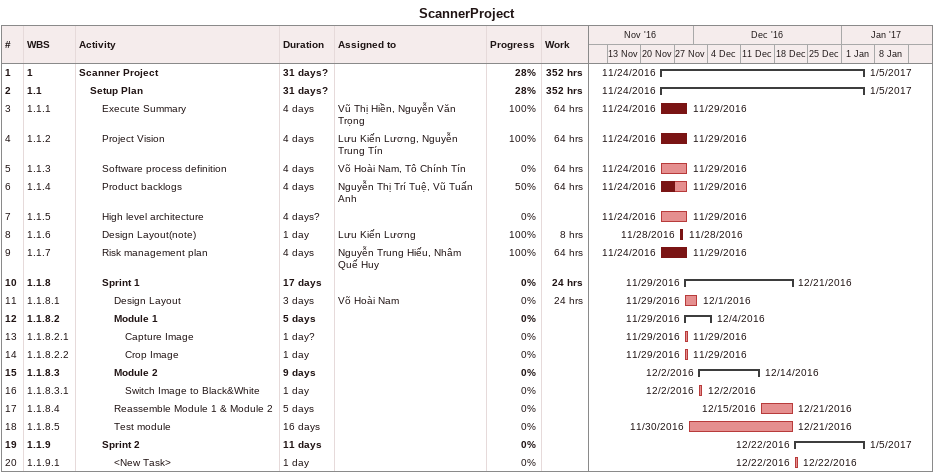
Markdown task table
ScannerProject

| ID | WBS | Task | Duration | Start | Finish | Resources | % complete | Work (h) |
|---|---|---|---|---|---|---|---|---|
| 1 | 1 | **Scanner Project** | 31d? | 2016-11-24 | 2017-01-05 |  | 28 | 352 |
| 2 | 1.1 | **Setup Plan** | 31d? | 2016-11-24 | 2017-01-05 |  | 28 | 352 |
| 3 | 1.1.1 | Execute Summary | 4d | 2016-11-24 | 2016-11-29 | Vũ Thị Hiền, Nguyễn Văn Trọng | 100 | 64 |
| 4 | 1.1.2 | Project Vision | 4d | 2016-11-24 | 2016-11-29 | Lưu Kiến Lương, Nguyễn Trung Tín | 100 | 64 |
| 5 | 1.1.3 | Software process definition | 4d | 2016-11-24 | 2016-11-29 | Võ Hoài Nam, Tô Chính Tín | 0 | 64 |
| 6 | 1.1.4 | Product backlogs | 4d | 2016-11-24 | 2016-11-29 | Nguyễn Thị Trí Tuệ, Vũ Tuấn Anh | 50 | 64 |
| 7 | 1.1.5 | High level architecture | 4d? | 2016-11-24 | 2016-11-29 |  | 0 |  |
| 8 | 1.1.6 | Design Layout(note) | 1d | 2016-11-28 | 2016-11-28 | Lưu Kiến Lương | 100 | 8 |
| 9 | 1.1.7 | Risk management plan | 4d | 2016-11-24 | 2016-11-29 | Nguyễn Trung Hiếu, Nhâm Quế Huy | 100 | 64 |
| 10 | 1.1.8 | **Sprint 1** | 17d | 2016-11-29 | 2016-12-21 |  | 0 | 24 |
| 11 | 1.1.8.1 | Design Layout | 3d | 2016-11-29 | 2016-12-01 | Võ Hoài Nam | 0 | 24 |
| 12 | 1.1.8.2 | **Module 1** | 5d | 2016-11-29 | 2016-12-04 |  | 0 |  |
| 13 | 1.1.8.2.1 | Capture Image | 1d? | 2016-11-29 | 2016-11-29 |  | 0 |  |
| 14 | 1.1.8.2.2 | Crop Image | 1d | 2016-11-29 | 2016-11-29 |  | 0 |  |
| 15 | 1.1.8.3 | **Module 2** | 9d | 2016-12-02 | 2016-12-14 |  | 0 |  |
| 16 | 1.1.8.3.1 | Switch Image to Black&White | 1d | 2016-12-02 | 2016-12-02 |  | 0 |  |
| 17 | 1.1.8.4 | Reassemble Module 1 & Module 2 | 5d | 2016-12-15 | 2016-12-21 |  | 0 |  |
| 18 | 1.1.8.5 | Test module | 16d | 2016-11-30 | 2016-12-21 |  | 0 |  |
| 19 | 1.1.9 | **Sprint 2** | 11d | 2016-12-22 | 2017-01-05 |  | 0 |  |
| 20 | 1.1.9.1 | <New Task> | 1d | 2016-12-22 | 2016-12-22 |  | 0 |  |
